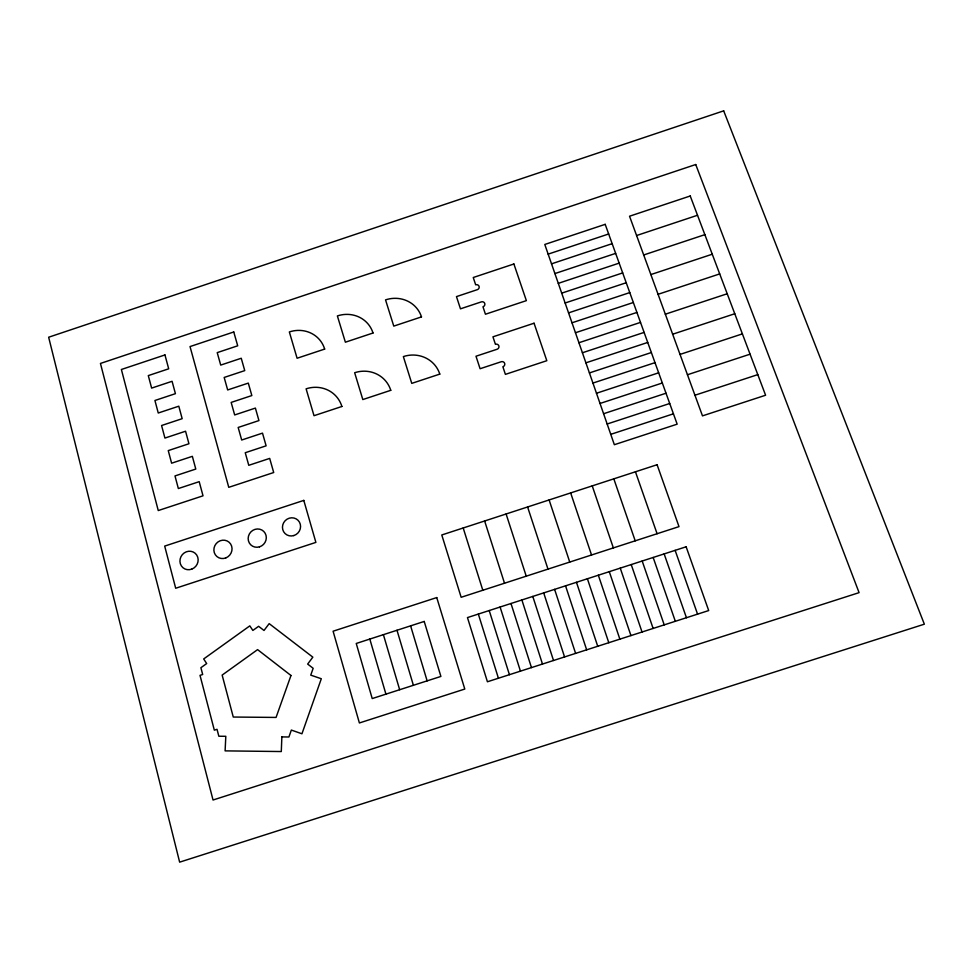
<?xml version="1.0" encoding="UTF-8"?>
<svg xmlns="http://www.w3.org/2000/svg" width="973" height="973" viewBox="0 0 973 973"><rect width="100%" height="100%" fill="white"/><g stroke="black" fill="none" stroke-linecap="round" stroke-linejoin="round"><path stroke-width="1.46" d="M548.152 254.135L608.672 233.982M551.521 263.841L612.151 243.664M636.597 235.527L697.519 215.264M554.902 273.571L615.654 253.381M558.295 283.35L619.169 263.124M643.7 254.975L704.853 234.663M561.701 293.153L622.696 272.914M565.131 302.992L626.223 282.742M650.864 274.568L712.248 254.221M568.56 312.88L629.774 292.593M572.002 322.793L633.338 302.494M658.076 294.308L719.704 273.912M575.457 332.742L636.914 312.43M578.935 342.739L640.514 322.391M665.337 314.194L727.208 293.761M582.413 352.761L644.114 332.401M585.904 362.832L647.726 342.447M672.659 334.226L734.773 313.744M589.419 372.927L651.363 352.53M592.946 383.07L654.999 362.649M680.03 354.415L742.387 333.885M596.473 393.25L658.66 372.805M600.025 403.467L662.333 382.997M687.449 374.751L750.061 354.184M603.588 413.72L666.019 393.226M607.164 424.009L669.716 403.503M694.941 395.233L757.797 374.629M610.752 434.347L673.425 413.817M675.128 550.353L697.568 614.145M635.442 471.783L657.091 533.727M664.145 553.917L686.439 617.721M653.163 557.468L675.335 621.297M613.817 478.838L635.211 540.83M642.18 561.02L664.218 624.873M631.222 564.571L653.126 628.449M592.229 485.892L613.367 547.921M620.251 568.123L642.034 632.012M609.293 571.674L630.942 635.588M570.652 492.922L591.548 554.999M598.346 575.213L619.862 639.152M587.4 578.753L608.794 642.715M549.113 499.952L569.752 562.066M576.466 582.304L597.726 646.267M565.544 585.831L586.658 649.83M527.597 506.969L547.981 569.12M554.61 589.37L575.602 653.394M543.7 592.91L564.559 656.945M506.106 513.987L526.235 576.174M532.79 596.437L553.515 660.497M521.881 599.964L542.484 664.048M484.639 520.993L504.513 583.228M510.983 603.503L531.465 667.6M500.098 607.018L520.446 671.139M463.197 527.986L482.815 590.258M489.212 610.545L509.426 674.69M478.339 614.072L498.419 678.23M410.606 625.846L427.135 680.869M396.996 630.261L413.391 685.296M383.398 634.664L399.66 689.723M369.813 639.066L385.928 694.15M281.866 736.914L281.294 751.545L225.104 750.876L225.809 736.306L218.84 736.233L217.028 729.312L214.328 730.176L200.012 675.359L202.676 674.496L200.9 667.709L206.677 663.562L203.685 658.952L249.818 625.87L252.858 630.443L258.611 626.308L264.011 630.468L269.18 623.632L312.832 657.152L307.663 664.072L313.16 668.305L310.752 675.128L321.309 678.74L301.946 733.788L291.353 730.066L288.908 736.987L281.866 736.914M290.976 675.493L276.064 717.429L233.265 717.04L222.148 675.092L257.59 649.623L290.976 675.493M723.681 110.849L48.65 337.23L179.64 862.151L924.35 624.18L723.681 110.849M695.731 164.522L100.45 363.44L213.038 800.013L859.086 592.642L695.731 164.522M164.948 354.938L121.382 369.485L158.258 510.557L203.016 495.816L199.197 481.671L178.351 488.543L174.994 475.931L195.792 469.059L192.35 456.337L171.613 463.197L168.256 450.608L188.944 443.749L185.563 431.234L164.923 438.069L161.579 425.517L182.17 418.682L178.801 406.191L158.258 413.014L154.926 400.487L175.42 393.676L172.075 381.294L151.63 388.105L148.297 375.602L168.694 368.803L164.948 354.938M233.763 331.975L190.027 346.57L228.764 487.327L273.705 472.525L269.691 458.405L248.772 465.313L245.245 452.725L266.115 445.829L262.503 433.131L241.693 440.015L238.166 427.463L258.94 420.579L255.388 408.088L234.675 414.948L231.16 402.421L251.837 395.561L248.297 383.107L227.67 389.954L224.167 377.451L244.746 370.616L241.243 358.259L220.713 365.094L217.222 352.627L237.704 345.804L233.763 331.975M605.194 224.337L544.795 244.466L614.352 444.71L677.159 424.167L605.194 224.337M690.234 195.987L629.543 216.225L702.482 415.872L765.593 395.233L690.234 195.987M513.89 263.987L473.255 277.512L475.675 284.809A2.724 2.566 -18.8 0 1 479.069 286.378A2.724 2.566 -18.8 0 1 477.293 289.674L456.471 296.607L460.472 308.83L481.343 301.885A2.737 2.578 -18.6 0 1 484.749 303.479A2.737 2.578 -18.6 0 1 482.973 306.787L485.442 314.23L526.369 300.645L513.89 263.987M324.666 349.088L297.093 358.246L289.346 331.939A29.178 27.414 -34.3 0 1 324.666 349.088M373.012 333.009L345.379 342.204L337.376 315.933A29.19 27.512 -30.5 0 1 373.012 333.009M421.491 316.894L393.773 326.113L385.539 299.879A29.226 27.597 -26.3 0 1 421.491 316.894M534.055 323.218L492.946 336.828L495.415 344.284A2.749 2.627 -17.9 0 1 498.857 345.901A2.749 2.627 -17.9 0 1 497.069 349.258L475.992 356.227L480.09 368.731L501.204 361.749A2.761 2.639 -17.5 0 1 504.659 363.379A2.761 2.639 -17.5 0 1 502.871 366.76L505.401 374.374L546.814 360.703L534.055 323.218M341.888 406.483L314.011 415.702L306.106 388.835A29.506 27.986 -36.7 0 1 341.888 406.483M390.769 390.319L362.82 399.562L354.659 372.732A29.506 28.095 -32.3 0 1 390.769 390.319M439.796 374.106L411.761 383.374L403.357 356.592A29.531 28.181 -27.3 0 1 439.796 374.106M303.795 500.402L164.692 546.096L175.687 588.251L315.884 542.387L303.795 500.402M657.091 464.729L441.778 534.968L461.153 597.288L678.996 526.624L657.091 464.729M436.743 597.568L333.094 631.209L359.39 722.963L464.79 689.054L436.743 597.568M424.216 621.443L356.24 643.469L372.221 698.565L440.891 676.43L424.216 621.443M686.135 546.79L467.466 617.587L487.424 681.769L708.697 610.558L686.135 546.79M225.76 557.943A9.402 8.891 -51.2 0 0 229.056 542.204A9.402 8.891 -51.2 0 0 214.072 547.921A9.402 8.891 -51.2 0 0 225.76 557.943M259.463 546.862A9.341 8.879 -49.5 0 0 263.756 531.428A9.341 8.879 -49.5 0 0 248.504 536.062A9.341 8.879 -49.5 0 0 259.463 546.862M293.773 535.576A9.28 8.866 -47.3 0 0 297.981 520.227A9.28 8.866 -47.3 0 0 282.79 524.836A9.28 8.866 -47.3 0 0 293.773 535.576M191.803 569.12A9.45 8.891 -52.7 0 0 195.184 553.284A9.45 8.891 -52.7 0 0 180.151 559.025A9.45 8.891 -52.7 0 0 191.803 569.12"/></g></svg>
